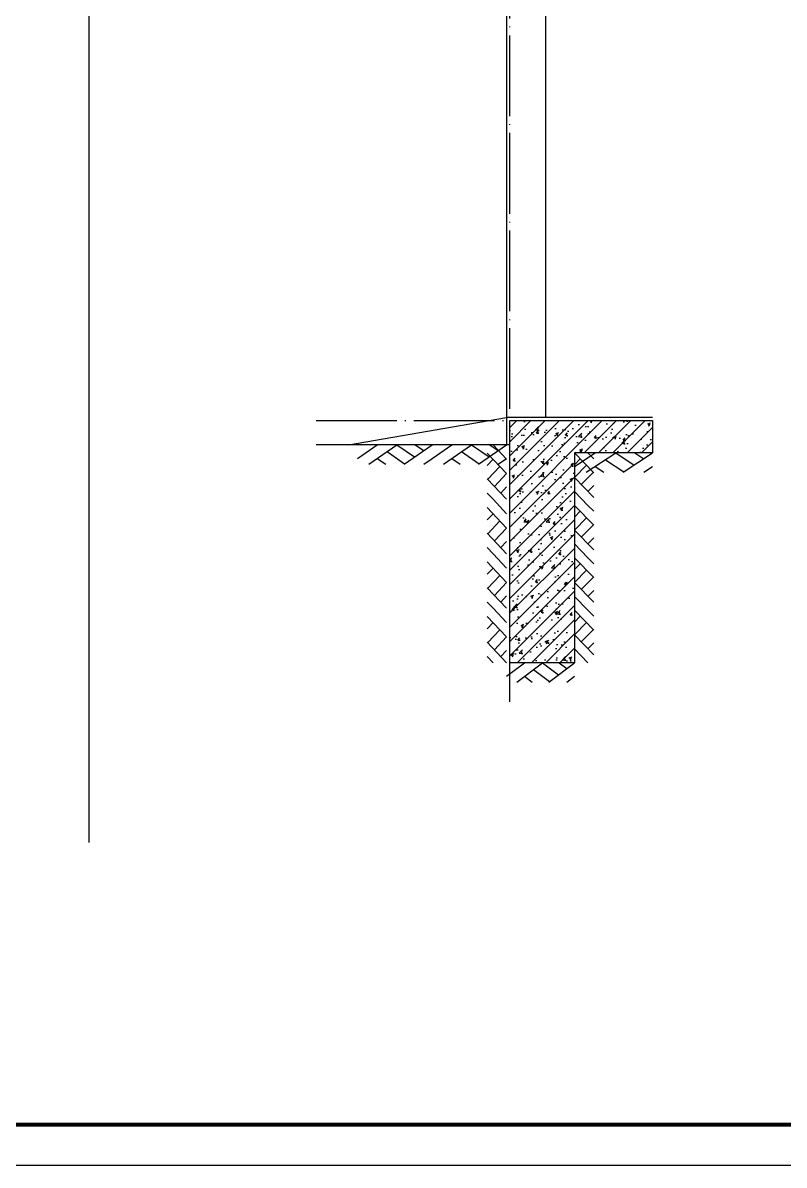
# Model space of a CAD drawing. Extents: x 6843040 to 15500510, y -6507076 to -4940511.
# Drawn here: x 7680417 to 7685135, y -6183597 to -6176519 of the extents above; entities that cross this region are included whole.
import ezdxf

# ---------------------------------------------------------------- set-up
doc = ezdxf.new("R2010")
doc.units = 0
doc.header["$LTSCALE"] = 1000
doc.header["$MEASUREMENT"] = 0
doc.linetypes.add('DOTE', pattern=[2.42, 2, -0.2, 0.02, -0.2])
for name, color, linetype in [('DOTE', 8, 'DOTE'), ('E_LINE_1', 1, 'Continuous'), ('PUB_HACTH', 8, 'Continuous'), ('PUB_HATCH', 8, 'Continuous'), ('PUB_TITLE', 4, 'Continuous'), ('批荡层', 213, 'Continuous')]:
    doc.layers.add(name, color=color, linetype=linetype)

# ---------------------------------------------------------------- blocks, each defined once
blk = doc.blocks.new('$LinePat$素土夯实')
at = {"color": 0}
for p, q in [((0, -210), (210, 0)), ((120, -300), (420, 0)), ((420, 0), (608, -188)), ((495, -300), (795, 0)), ((615, 0), (705, -90)), ((315, -105), (502, -293)), ((210, -210), (300, -300)), ((705, -300), (795, -210))]:
    blk.add_line(p, q, dxfattribs=at)

msp = doc.modelspace()

# ---------------------------------------------------------------- hatches: boundary and pattern name
at = {"layer": 'PUB_HATCH'}
h = msp.add_hatch(dxfattribs=at)
h.set_pattern_fill('钢筋混凝土', color=256, scale=25, style=0)
h.set_pattern_definition([(45, (66801.716, -289566.46), (-44.19417382, 44.19417382), []), (50, (66801.72, -289566.46), (179.3150457, -15.6880337), [18.75, -206.25]), (355, (66801.72, -289566.46), (-34.6878334, 188.0480334), [15, -165]), (100.4514, (66816.66, -289567.77), (144.6273454, 172.3598855), [15.9350475, -175.285528]), (46.1842, (66801.72, -289516.46), (266.810262, -41.3797536), [28.125, -309.375]), (96.6356, (66823.95, -289519.9), (233.6656764, 243.529468), [23.902572, -262.92825]), (351.1842, (66801.72, -289516.46), (233.665486, 243.52965), [22.5, -247.5]), (21, (66826.72, -289528.96), (149.226763, -100.6547227), [18.75, -206.25]), (326, (66826.72, -289528.96), (60.828833, 181.2875113), [15, -165]), (71.4514, (66839.15, -289537.35), (210.055657, 80.6326242), [15.9350475, -175.285528]), (37.5, (66801.716, -289566.46), (3.03996383, 83.22346346), [0, -163, 0, -167.5, 0, -165.625]), (7.5, (66801.72, -289566.46), (65.7673844, 98.602928), [0, -95.5, 0, -159.25, 0, -63.125]), (327.5, (66745.966, -289566.46), (133.45560904, -5.63871793), [0, -62.5, 0, -195, 0, -258.75]), (317.5, (66720.97, -289566.46), (145.7965423, 25.0262456), [0, -81.25, 0, -129.5, 0, -183.75])])
h.paths.add_polyline_path([(7683434.9, -6178983.9), (7684318.9, -6178983.9), (7684318.9, -6179183.9), (7683834.9, -6179183.9), (7683834.9, -6180483.9), (7683434.9, -6180483.9)])

# ---------------------------------------------------------------- linework, layer by layer
at = {"layer": 'DOTE', "ltscale": 0.25}
msp.add_line((7683434.9, -6180726.7), (7683434.9, -6148064.4), dxfattribs=at)
at = {"layer": 'DOTE', "linetype": 'DOTE', "ltscale": 0.25}
msp.add_lwpolyline([(7682234.9, -6178983.9), (7684318.9, -6178983.9)], dxfattribs=at)
at = {"layer": 'E_LINE_1'}
msp.add_lwpolyline([(7683434.9, -6178983.9), (7684318.9, -6178983.9), (7684318.9, -6179183.9), (7683834.9, -6179183.9), (7683834.9, -6180483.9), (7683434.9, -6180483.9)], close=True, dxfattribs=at)
msp.add_lwpolyline([(7683434.9, -6179133.9), (7682234.9, -6179133.9)], dxfattribs=at)
at = {"layer": 'PUB_TITLE'}
msp.add_lwpolyline([(7668827.6, -6183597.4), (7689852.6, -6183597.4), (7689852.6, -6146447.4), (7668827.6, -6146447.4)], close=True, dxfattribs=at)
at = {"layer": 'PUB_TITLE', "const_width": 25}
msp.add_lwpolyline([(7669077.6, -6183347.4), (7689602.6, -6183347.4), (7689602.6, -6147072.4), (7669077.6, -6147072.4)], close=True, dxfattribs=at)
at = {"layer": 'PUB_TITLE'}
msp.add_lwpolyline([(7680828.2, -6181597.4), (7680828.2, -6147072.4)], dxfattribs=at)
at = {"layer": '批荡层'}
msp.add_line((7682434.9, -6179133.9), (7683414.9, -6178963.9), dxfattribs=at)
for points in [[(7682444.9, -6175003.9), (7683414.9, -6175003.9), (7683414.9, -6178963.9)], [(7683654.9, -6175503.9), (7683654.9, -6178963.9)], [(7683414.9, -6178963.9), (7683414.9, -6179133.9)], [(7684318.9, -6178963.9), (7683414.9, -6178963.9)]]:
    msp.add_lwpolyline(points, dxfattribs=at)

# ---------------------------------------------------------------- block references
at = {"layer": 'PUB_HACTH', "yscale": 0.4, "zscale": 0.4}
for p, xscale in [((7682491.2, -6179133.9), 0.5809748427666921), ((7682953.1, -6179133.9), 0.5809748427666921), ((7683834.9, -6179183.9), 0.6087855911942072), ((7683414.9, -6180483.9), 0.528301886791904)]:
    msp.add_blockref('$LinePat$素土夯实', p, dxfattribs=dict(at, xscale=xscale))
for p, xscale, rotation in [((7683414.9, -6179133.9), 0.4245283018863514, 270), ((7683834.9, -6179508.9), 0.4088050314461162, 90), ((7683414.9, -6179471.4), 0.4245283018863514, 270), ((7683834.9, -6179833.9), 0.4088050314461162, 90), ((7683414.9, -6179808.9), 0.4245283018863514, 270), ((7683834.9, -6180158.9), 0.4088050314461162, 90), ((7683414.9, -6180146.4), 0.4245283018863514, 270), ((7683834.9, -6180483.9), 0.4088050314461162, 90)]:
    msp.add_blockref('$LinePat$素土夯实', p, dxfattribs=dict(at, xscale=xscale, rotation=rotation))

doc.saveas('drawing.dxf')
